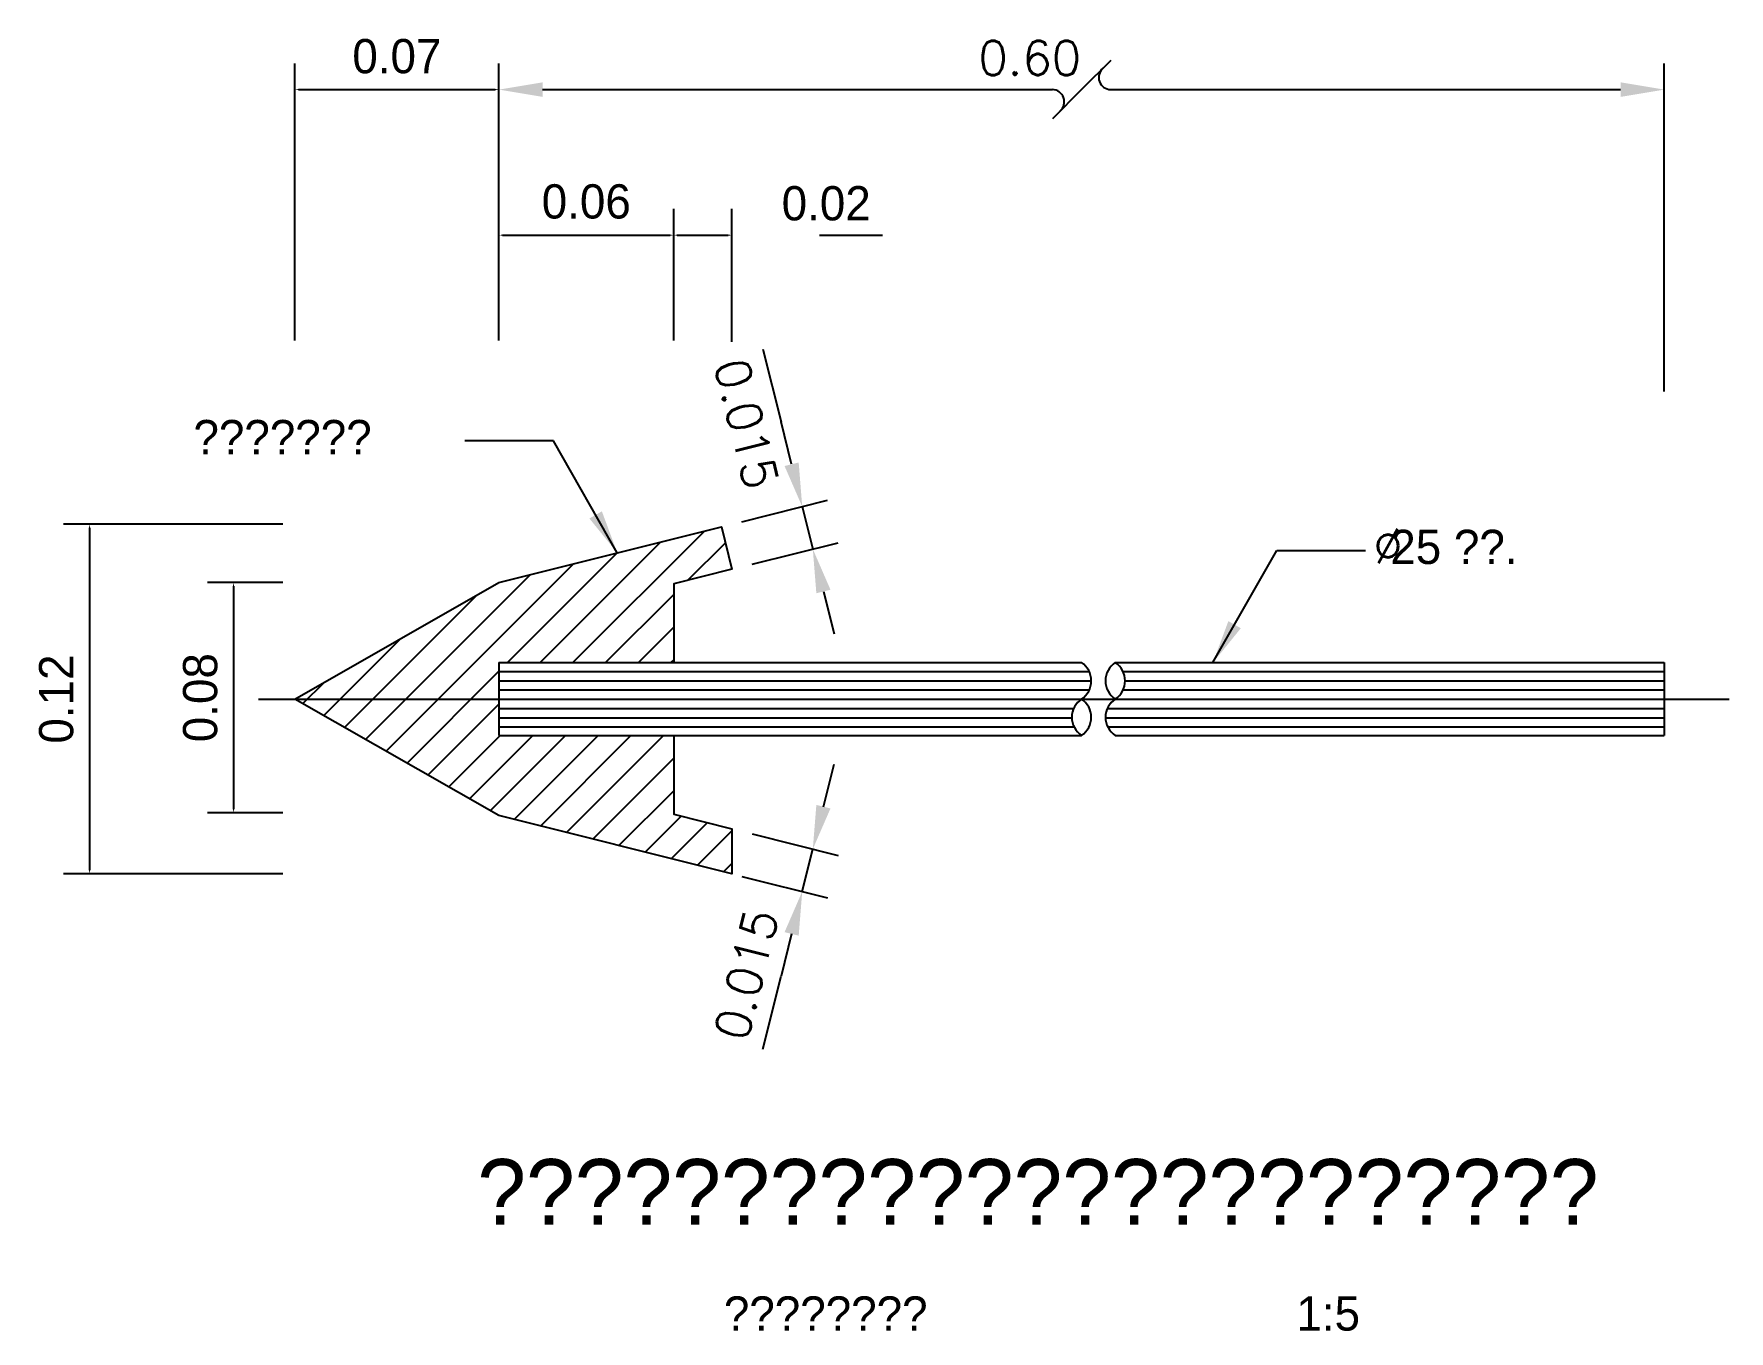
# Model space of a CAD drawing. Extents: x 441572.4 to 441613.3, y 1956475.2 to 1956498.4.
# Drawn here: x 441602.44 to 441603.022, y 1956475.181 to 1956475.626 of the extents above; entities that cross this region are included whole.
import ezdxf
from ezdxf.enums import TextEntityAlignment as Align

# ---------------------------------------------------------------- set-up
doc = ezdxf.new("R2010")
doc.units = 0
doc.linetypes.add('CENTER2', pattern=[1.125, 0.75, -0.125, 0.125, -0.125])
for name, color, linetype in [('3', 3, 'Continuous'), ('BREAKLINE', 1, 'Continuous'), ('DIM', 1, 'Continuous'), ('เขื่อน-คำอธิบาย', 4, 'Continuous')]:
    doc.layers.add(name, color=color, linetype=linetype)
doc.styles.add('RID-TE', font='rid_te.shx')
doc.styles.add('ROMANS', font='ROMANS.shx')
doc.styles.add('style1', font='tis.shx', dxfattribs={"height": 0.235})
doc.styles.add('TIS', font='tis.shx')
doc.dimstyles.new('1-5', dxfattribs={"dimscale": 0.05, "dimtxt": 0.235, "dimasz": 0.3, "dimexe": 0.18, "dimexo": 0, "dimgap": 0.1, "dimtad": 1, "dimzin": 0, "dimdsep": 46, "dimtxsty": 'ROMANS', "dimcen": 0, "dimclrd": 1, "dimclre": 1, "dimclrt": 4, "dimadec": 0, "dimazin": 0, "dimtfac": 1, "dimtix": 1, "dimtmove": 2, "dimatfit": 3, "dimfxl": 0.18, "dimtolj": 1, "dimtzin": 0, "dimarcsym": 0})
pattern_1 = [(1e-07, (441679.3413095, 1956341.270071), (-6e-12, 0.003175), [])]

# ---------------------------------------------------------------- blocks, each defined once
blk = doc.blocks.new('*D20')
at = {"layer": 'Defpoints', "color": 0, "transparency": 16777216}
for p in [(441602.52572, 1956475.438), (441602.50884, 1956475.35896), (441602.52572, 1956475.35896)]:
    blk.add_point(p, dxfattribs=at)
at = {"layer": 'DIM', "color": 1, "lineweight": -2, "transparency": 16777216}
for p, q in [((441602.52572, 1956475.438), (441602.49984, 1956475.438)), ((441602.50884, 1956475.43675), (441602.50884, 1956475.36021)), ((441602.52572, 1956475.35896), (441602.49984, 1956475.35896))]:
    blk.add_line(p, q, dxfattribs=at)
at = {"layer": 'DIM', "color": 1, "transparency": 16777216}
for points in [[(441602.50864, 1956475.43675), (441602.50905, 1956475.43675), (441602.50884, 1956475.438)], [(441602.50864, 1956475.36021), (441602.50905, 1956475.36021), (441602.50884, 1956475.35896)]]:
    blk.add_solid(points, dxfattribs=at)
at = {"layer": 'DIM', "color": 3, "transparency": 16777216, "insert": (441602.49744, 1956475.39848), "char_height": 0.01175, "attachment_point": 5, "rotation": 90, "style": 'RID-TE'}
blk.add_mtext('\\A1;0.08', dxfattribs=at)
blk = doc.blocks.new('*D21')
at = {"layer": 'Defpoints', "color": 0, "transparency": 16777216}
for p in [(441602.52572, 1956475.458), (441602.45942, 1956475.338), (441602.52572, 1956475.338)]:
    blk.add_point(p, dxfattribs=at)
at = {"layer": 'DIM', "color": 1, "lineweight": -2, "transparency": 16777216}
for p, q in [((441602.52572, 1956475.458), (441602.45042, 1956475.458)), ((441602.45942, 1956475.45675), (441602.45942, 1956475.33925)), ((441602.52572, 1956475.338), (441602.45042, 1956475.338))]:
    blk.add_line(p, q, dxfattribs=at)
at = {"layer": 'DIM', "color": 1, "transparency": 16777216}
for points in [[(441602.45921, 1956475.45675), (441602.45963, 1956475.45675), (441602.45942, 1956475.458)], [(441602.45921, 1956475.33925), (441602.45963, 1956475.33925), (441602.45942, 1956475.338)]]:
    blk.add_solid(points, dxfattribs=at)
at = {"layer": 'DIM', "color": 3, "transparency": 16777216, "insert": (441602.44802, 1956475.398), "char_height": 0.01175, "attachment_point": 5, "rotation": 90, "style": 'RID-TE'}
blk.add_mtext('\\A1;0.12', dxfattribs=at)
blk = doc.blocks.new('*D22')
at = {"layer": 'Defpoints', "color": 0, "transparency": 16777216}
for p in [(441602.5999, 1956475.60714), (441602.5999, 1956475.53107), (441602.5299, 1956475.52107)]:
    blk.add_point(p, dxfattribs=at)
at = {"layer": 'DIM', "color": 1, "lineweight": -2, "transparency": 16777216}
for p, q in [((441602.5299, 1956475.52107), (441602.5299, 1956475.61614)), ((441602.5999, 1956475.53107), (441602.5999, 1956475.61614)), ((441602.53115, 1956475.60714), (441602.59865, 1956475.60714))]:
    blk.add_line(p, q, dxfattribs=at)
at = {"layer": 'DIM', "color": 1, "transparency": 16777216}
for points in [[(441602.53115, 1956475.60735), (441602.53115, 1956475.60693), (441602.5299, 1956475.60714)], [(441602.59865, 1956475.60735), (441602.59865, 1956475.60693), (441602.5999, 1956475.60714)]]:
    blk.add_solid(points, dxfattribs=at)
at = {"layer": 'DIM', "color": 3, "transparency": 16777216, "insert": (441602.5649, 1956475.61854), "char_height": 0.01175, "attachment_point": 5, "style": 'RID-TE'}
blk.add_mtext('\\A1;0.07', dxfattribs=at)
blk = doc.blocks.new('*D23')
at = {"layer": 'Defpoints', "color": 0, "transparency": 16777216}
for p in [(441602.6599, 1956475.55719), (441602.5999, 1956475.52107), (441602.6599, 1956475.52107)]:
    blk.add_point(p, dxfattribs=at)
at = {"layer": 'DIM', "color": 1, "lineweight": -2, "transparency": 16777216}
for p, q in [((441602.5999, 1956475.52107), (441602.5999, 1956475.56619)), ((441602.6599, 1956475.52107), (441602.6599, 1956475.56619)), ((441602.60115, 1956475.55719), (441602.65865, 1956475.55719))]:
    blk.add_line(p, q, dxfattribs=at)
at = {"layer": 'DIM', "color": 1, "transparency": 16777216}
for points in [[(441602.60115, 1956475.5574), (441602.60115, 1956475.55698), (441602.5999, 1956475.55719)], [(441602.65865, 1956475.5574), (441602.65865, 1956475.55698), (441602.6599, 1956475.55719)]]:
    blk.add_solid(points, dxfattribs=at)
at = {"layer": 'DIM', "color": 3, "transparency": 16777216, "insert": (441602.6299, 1956475.56869), "char_height": 0.01175, "attachment_point": 5, "style": 'RID-TE'}
blk.add_mtext('\\A1;0.06', dxfattribs=at)
blk = doc.blocks.new('*D24')
at = {"layer": 'Defpoints', "color": 0, "transparency": 16777216}
for p in [(441602.6799, 1956475.55719), (441602.6599, 1956475.52153), (441602.6799, 1956475.52061)]:
    blk.add_point(p, dxfattribs=at)
at = {"layer": 'DIM', "color": 1, "lineweight": -2, "transparency": 16777216}
for p, q in [((441602.6599, 1956475.52153), (441602.6599, 1956475.56619)), ((441602.6799, 1956475.52061), (441602.6799, 1956475.56619)), ((441602.66115, 1956475.55719), (441602.67865, 1956475.55719))]:
    blk.add_line(p, q, dxfattribs=at)
at = {"layer": 'DIM', "color": 1, "transparency": 16777216}
for points in [[(441602.66115, 1956475.5574), (441602.66115, 1956475.55698), (441602.6599, 1956475.55719)], [(441602.67865, 1956475.5574), (441602.67865, 1956475.55698), (441602.6799, 1956475.55719)]]:
    blk.add_solid(points, dxfattribs=at)
at = {"layer": 'DIM', "color": 3, "transparency": 16777216, "insert": (441602.71226, 1956475.56806), "char_height": 0.01175, "attachment_point": 5, "style": 'RID-TE'}
blk.add_mtext('\\A1;0.02', dxfattribs=at)
blk = doc.blocks.new('*D25')
at = {"layer": 'Defpoints', "color": 0, "transparency": 16777216}
for p in [(441602.68325, 1956475.45883), (441602.70766, 1956475.44947), (441602.68688, 1956475.44428)]:
    blk.add_point(p, dxfattribs=at)
at = {"layer": 'DIM', "color": 1, "lineweight": -2, "transparency": 16777216}
for p, q in [((441602.70038, 1956475.47858), (441602.69675, 1956475.49313)), ((441602.68325, 1956475.45883), (441602.71275, 1956475.46621)), ((441602.70402, 1956475.46403), (441602.70766, 1956475.44947)), ((441602.68688, 1956475.44428), (441602.71639, 1956475.45166)), ((441602.7113, 1956475.43492), (441602.71494, 1956475.42037))]:
    blk.add_line(p, q, dxfattribs=at)
at = {"layer": 'DIM', "color": 1, "transparency": 16777216}
for points in [[(441602.70281, 1956475.47919), (441602.69796, 1956475.47797), (441602.70402, 1956475.46403)], [(441602.71372, 1956475.43553), (441602.70887, 1956475.43432), (441602.70766, 1956475.44947)]]:
    blk.add_solid(points, dxfattribs=at)
at = {"layer": 'DIM', "color": 4, "transparency": 16777216, "insert": (441602.68486, 1956475.49248), "char_height": 0.01175, "attachment_point": 5, "rotation": 284.03624, "style": 'ROMANS'}
blk.add_mtext('\\A1;0.015', dxfattribs=at)
blk = doc.blocks.new('*D26')
at = {"layer": 'Defpoints', "color": 0, "transparency": 16777216}
for p in [(441602.68688, 1956475.35171), (441602.70766, 1956475.34652), (441602.68325, 1956475.33716)]:
    blk.add_point(p, dxfattribs=at)
at = {"layer": 'DIM', "color": 1, "lineweight": -2, "transparency": 16777216}
for p, q in [((441602.7113, 1956475.36107), (441602.71494, 1956475.37562)), ((441602.68688, 1956475.35171), (441602.71639, 1956475.34433)), ((441602.70402, 1956475.33196), (441602.70766, 1956475.34652)), ((441602.68325, 1956475.33716), (441602.71275, 1956475.32978)), ((441602.70038, 1956475.31741), (441602.69675, 1956475.30286))]:
    blk.add_line(p, q, dxfattribs=at)
at = {"layer": 'DIM', "color": 1, "transparency": 16777216}
for points in [[(441602.70887, 1956475.36167), (441602.71372, 1956475.36046), (441602.70766, 1956475.34652)], [(441602.69796, 1956475.31802), (441602.70281, 1956475.31681), (441602.70402, 1956475.33196)]]:
    blk.add_solid(points, dxfattribs=at)
at = {"layer": 'DIM', "color": 4, "transparency": 16777216, "insert": (441602.68486, 1956475.30351), "char_height": 0.01175, "attachment_point": 5, "rotation": 75.96376, "style": 'ROMANS'}
blk.add_mtext('\\A1;0.015', dxfattribs=at)

msp = doc.modelspace()

# ---------------------------------------------------------------- hatches: boundary and pattern name
at = {"layer": 'DIM'}
h = msp.add_hatch(dxfattribs=at)
h.set_pattern_fill('ANSI31', color=256, scale=0.0025, style=0)
h.set_pattern_definition([(45, (441679.3413095, 1956341.270071), (-0.0056126601, 0.00561266007), [])])
h.paths.add_polyline_path([(441602.6599, 1956475.4105), (441602.6599, 1956475.43753), (441602.6799, 1956475.44253), (441602.67626, 1956475.45709), (441602.5999, 1956475.438), (441602.5299, 1956475.398), (441602.5999, 1956475.398), (441602.5999, 1956475.4105)])
h.paths.add_polyline_path([(441602.6799, 1956475.338), (441602.6799, 1956475.35346), (441602.6599, 1956475.35846), (441602.6599, 1956475.3855), (441602.5999, 1956475.3855), (441602.5999, 1956475.398), (441602.5299, 1956475.398), (441602.5999, 1956475.358)])
h = msp.add_hatch(dxfattribs=at)
h.set_pattern_fill('LINE', color=256, scale=0.001, style=0)
h.set_pattern_definition(pattern_1)
h.paths.add_polyline_path([(441602.6599, 1956475.4105), (441602.6599, 1956475.398), (441602.7999, 1956475.398, 0.535839), (441602.7999, 1956475.4105)])
h.paths.add_polyline_path([(441602.6599, 1956475.398), (441602.6599, 1956475.3855), (441602.7999, 1956475.3855, -0.535839), (441602.7999, 1956475.398)])
h.paths.add_polyline_path([(441602.5999, 1956475.398), (441602.5999, 1956475.3855), (441602.6599, 1956475.3855), (441602.6599, 1956475.398)])
h.paths.add_polyline_path([(441602.5999, 1956475.4105), (441602.5999, 1956475.398), (441602.6599, 1956475.398), (441602.6599, 1956475.4105)])
h = msp.add_hatch(dxfattribs=at)
h.set_pattern_fill('LINE', color=256, scale=0.001, style=0)
h.set_pattern_definition(pattern_1)
h.paths.add_polyline_path([(441602.9999, 1956475.398), (441602.9999, 1956475.4105), (441602.81146, 1956475.4105, -0.535839), (441602.81146, 1956475.398)])
h.paths.add_polyline_path([(441602.9999, 1956475.3855), (441602.9999, 1956475.398), (441602.81146, 1956475.398, 0.535839), (441602.81146, 1956475.3855)])

# ---------------------------------------------------------------- linework, layer by layer
at = {"layer": '3'}
for p, q in [((441602.5999, 1956475.4105), (441602.5999, 1956475.3855)), ((441602.5999, 1956475.4105), (441602.7999, 1956475.4105)), ((441602.81146, 1956475.4105), (441602.9999, 1956475.4105)), ((441602.9999, 1956475.4105), (441602.9999, 1956475.3855)), ((441602.5999, 1956475.3855), (441602.7999, 1956475.3855)), ((441602.81146, 1956475.3855), (441602.9999, 1956475.3855))]:
    msp.add_line(p, q, dxfattribs=at)
msp.add_lwpolyline([(441602.6599, 1956475.3855), (441602.6599, 1956475.35846), (441602.6799, 1956475.35346), (441602.6799, 1956475.338), (441602.5999, 1956475.358), (441602.5299, 1956475.398), (441602.5999, 1956475.438), (441602.67626, 1956475.45709), (441602.6799, 1956475.44253), (441602.6599, 1956475.43753), (441602.6599, 1956475.4105)], dxfattribs=at)
at = {"layer": 'BREAKLINE'}
msp.add_lwpolyline([(441602.8099, 1956475.61714), (441602.7999, 1956475.60714), (441602.7899, 1956475.59714)], dxfattribs=at)
for centre, start, end in [((441602.80998, 1956475.61132), 131.08077, 268.87306), ((441602.78981, 1956475.60296), 311.08077, 88.87306)]:
    msp.add_arc(centre, 0.00418, start, end, dxfattribs=at)
at = {"layer": 'DIM', "color": 1}
for p, q in [((441602.5999, 1956475.53107), (441602.5999, 1956475.61614)), ((441602.9999, 1956475.50357), (441602.9999, 1956475.61614)), ((441602.6149, 1956475.60714), (441602.7899, 1956475.60714)), ((441602.8099, 1956475.60714), (441602.9849, 1956475.60714))]:
    msp.add_line(p, q, dxfattribs=at)
at = {"layer": 'DIM'}
for p, q in [((441602.7099, 1956475.55719), (441602.73162, 1956475.55719)), ((441602.6905, 1956475.5181), (441602.69675, 1956475.49313)), ((441602.6905, 1956475.27789), (441602.69675, 1956475.30286))]:
    msp.add_line(p, q, dxfattribs=at)
at = {"layer": 'DIM', "linetype": 'CENTER2'}
msp.add_line((441602.51744, 1956475.398), (441603.02216, 1956475.398), dxfattribs=at)
at = {"layer": 'DIM', "color": 2}
for centre, start, end in [((441602.79574, 1956475.40425), 303.63175, 56.36825), ((441602.81562, 1956475.40425), 123.63175, 236.36825), ((441602.80731, 1956475.40425), 303.63175, 56.36825), ((441602.80405, 1956475.39175), 123.63175, 236.36825), ((441602.79574, 1956475.39175), 303.63175, 56.36825), ((441602.81562, 1956475.39175), 123.63175, 236.36825)]:
    msp.add_arc(centre, 0.00751, start, end, dxfattribs=at)
at = {"layer": 'DIM', "color": 1}
for points in [[(441602.6149, 1956475.60964), (441602.6149, 1956475.60464), (441602.5999, 1956475.60714)], [(441602.9849, 1956475.60964), (441602.9849, 1956475.60464), (441602.9999, 1956475.60714)]]:
    msp.add_solid(points, dxfattribs=at)

# ---------------------------------------------------------------- texts
at = {"layer": 'DIM', "color": 3, "insert": (441602.78213, 1956475.61802), "char_height": 0.01175, "attachment_point": 5, "rotation": 0, "style": 'ROMANS'}
msp.add_mtext('\\A1;0.60', dxfattribs=at)
at = {"layer": 'เขื่อน-คำอธิบาย', "color": 4}
for s, style, p in [('เหล็กหล่อ', 'style1', (441602.49507, 1956475.48202)), ('%%C', 'ROMANS', (441602.90006, 1956475.44466)), (' 25 มม.', 'style1', (441602.9015, 1956475.44435))]:
    msp.add_text(s, height=0.01175, rotation=0, dxfattribs=dict(at, style=style)).set_placement(p)
at = {"layer": 'เขื่อน-คำอธิบาย', "color": 8, "style": 'TIS'}
msp.add_text('รายละเอียดปลายเสาเข็มเหล็ก', height=0.0225, rotation=0, dxfattribs=at).set_placement((441602.78494, 1956475.21764), align=Align.CENTER)
at = {"layer": 'เขื่อน-คำอธิบาย', "style": 'TIS'}
msp.add_text('มาตราส่วน                             1:5', height=0.01175, rotation=0, dxfattribs=at).set_placement((441602.78631, 1956475.18715), align=Align.MIDDLE_CENTER)

# ---------------------------------------------------------------- dimensions: what is measured, and where the dimension line sits
at = {"layer": 'DIM'}
for base, p1, p2, angle, picture, middle in [((441602.5999, 1956475.60714), (441602.5299, 1956475.52107), (441602.5999, 1956475.53107), 0, '*D22', (441602.5649, 1956475.61854)), ((441602.6599, 1956475.55719), (441602.5999, 1956475.52107), (441602.6599, 1956475.52107), 0, '*D23', (441602.6299, 1956475.56869)), ((441602.45942, 1956475.338), (441602.52572, 1956475.458), (441602.52572, 1956475.338), 90, '*D21', (441602.44802, 1956475.398)), ((441602.50884, 1956475.35896), (441602.52572, 1956475.438), (441602.52572, 1956475.35896), 90, '*D20', (441602.49744, 1956475.39848))]:
    dim = msp.add_linear_dim(base=base, p1=p1, p2=p2, angle=angle, dimstyle='1-5', override={"dimasz": 0.025, "dimtxsty": 'RID-TE', "dimclrt": 3}, dxfattribs=at)
    dim.commit()
    dim.dimension.update_dxf_attribs({"geometry": picture, "text_midpoint": middle})
dim = msp.add_linear_dim(base=(441602.6799, 1956475.55719), p1=(441602.6599, 1956475.52153), p2=(441602.6799, 1956475.52061), angle=0, dimstyle='1-5', override={"dimasz": 0.025, "dimtxsty": 'RID-TE', "dimclrt": 3}, dxfattribs=at)
dim.commit()
dim.dimension.update_dxf_attribs({"geometry": '*D24', "text_midpoint": (441602.71226, 1956475.56806), "dimtype": 160})
for base, p1, p2, angle, picture, middle in [((441602.70766, 1956475.44947), (441602.68325, 1956475.45883), (441602.68688, 1956475.44428), 284.03624, '*D25', (441602.68486, 1956475.49248)), ((441602.70766, 1956475.34652), (441602.68325, 1956475.33716), (441602.68688, 1956475.35171), 75.96376, '*D26', (441602.68486, 1956475.30351))]:
    dim = msp.add_linear_dim(base=base, p1=p1, p2=p2, angle=angle, text='0.015', dimstyle='1-5', dxfattribs=at)
    dim.commit()
    dim.dimension.update_dxf_attribs({"geometry": picture, "text_midpoint": middle, "dimtype": 161})

# ---------------------------------------------------------------- leaders
for points in [[(441602.64055, 1956475.44816), (441602.61862, 1956475.48659), (441602.58816, 1956475.48659)], [(441602.845, 1956475.4105), (441602.86693, 1956475.44893), (441602.89739, 1956475.44893)]]:
    msp.add_leader(points, dimstyle='1-5', dxfattribs=at)

doc.saveas('drawing.dxf')
